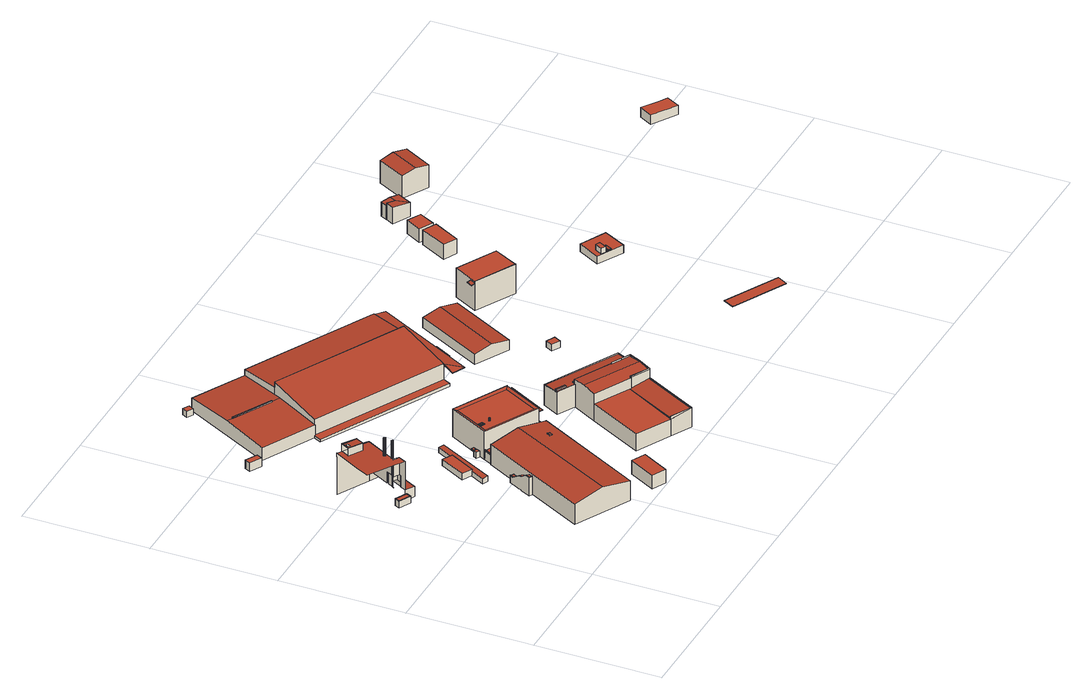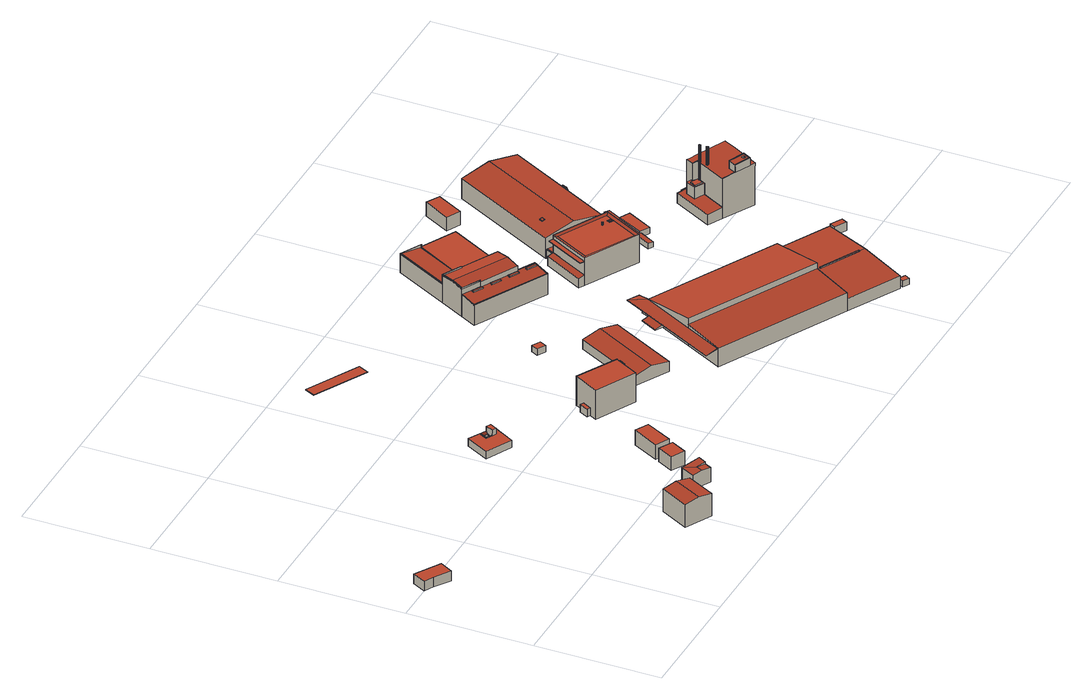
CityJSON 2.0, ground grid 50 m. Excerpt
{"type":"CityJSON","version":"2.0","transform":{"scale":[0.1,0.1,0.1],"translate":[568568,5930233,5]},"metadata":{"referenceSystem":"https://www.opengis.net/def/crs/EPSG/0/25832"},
"CityObjects":{
"building1":{"type":"Building","attributes":{"Grundfläche 2D":"11.738360","Grundhöhe NN":"5.433"},"children":["building1-1","building1-2"],"geometry":[{"type":"Solid","lod":"3","boundaries":[[[[0,1,2,3]],[[1,0,4,5]],[[2,1,5,6]],[[3,2,6,7]],[[0,3,7,4]],[[5,4,7,6]]]],"semantics":{"surfaces":[{"type":"RoofSurface"},{"type":"WallSurface"},{"type":"GroundSurface"}],"values":[[0,1,1,1,1,2]]}}]},
"building1-1":{"type":"BuildingInstallation","parents":["building1"],"geometry":[{"type":"MultiSurface","lod":"3","boundaries":[[[8,9,10,11]],[[11,10,12,13]],[[0,1,9,8]]],"semantics":{"surfaces":[{"type":"RoofSurface"},{"type":"WallSurface"}],"values":[0,1,1]}}]},
"building1-2":{"type":"BuildingInstallation","parents":["building1"],"geometry":[{"type":"MultiSurface","lod":"3","boundaries":[[[14,8,11,15,16,10,9,17]],[[13,18,15,11]],[[18,19,16,15]],[[10,16,19,12]],[[1,2,17,9]],[[2,3,14,17]],[[3,0,8,14]]],"semantics":{"surfaces":[{"type":"RoofSurface"},{"type":"WallSurface"}],"values":[0,1,1,1,1,1,1]}}]},
"building2":{"type":"Building","attributes":{"Grundfläche 2D":"4427.470092","Grundhöhe NN":"5.433"},"children":["building2-1","building2-2","building2-3","building2-4","building2-5","building2-6"],"geometry":[{"type":"MultiSurface","lod":"3","boundaries":[[[20,21,22,23,24,25,26,27,28,29,30,31,32,33,34,35,36,37,36,35,38,39,40,41,42,43,44,45,46,47,48,49,50,51,52,53,54]],[[36,37,36,35]],[[55,56,57,58,59,58,57]],[[60,57,58]],[[58,57,60,61]],[[62,63,31,30,29,64,65]],[[66,67,68,35,34,33,32,31,63,69]],[[70,61,60,68,67,66,69,63,62,71,72,73,74,75,76,77,78,79,80,81,82,83,84,85,86,87,88,89],[90,91,92,93,94,95,96,97,98,99,100]],[[101,64,102,103]],[[104,50,49,105]],[[106,107,108,109,110,111,112,113,114,115,116,117,111]],[[118,59,77,76]],[[119,118,59,118]],[[71,62,65,120]],[[121,41,40,39,38,35,68,60,58,59,118,76,75,119]],[[122,119,75,74]],[[123,124,125,44,52,126]],[[105,49,48,107]],[[48,47,127,107]],[[120,128,72,71]],[[127,129,107]],[[128,130,122,74,73,72]],[[121,119,122]],[[131,108,107]],[[132,133,134,135,54,53,52,44,43,42,41,121,136]],[[129,131,107]],[[46,137,129,127,47]],[[122,130,128,120,65,64,101,138,121]],[[131,139,125,124]],[[137,139,131,129]],[[138,101,103,140]],[[121,138,140,136]]],"semantics":{"surfaces":[{"type":"RoofSurface"},{"type":"WallSurface"}],"values":[0,0,0,1,1,1,1,0,1,1,0,1,0,1,1,1,1,1,1,1,0,1,0,0,1,0,1,0,1,1,1,1]}}]},
"building2-1":{"type":"BuildingInstallation","parents":["building2"],"geometry":[{"type":"MultiSurface","lod":"3","boundaries":[[[141,142,143,144,145,146,147,148,149,150]],[[151,147,146]],[[146,152,153,154,155,151]],[[156,32,142,141]],[[143,142,32,33,34,35,146,145,144]],[[35,157,152,146]],[[157,158,153,152]],[[158,159,154,153]],[[151,155,154,159,160,36]],[[36,161,147,151]],[[161,162,163,156,141,150,149,148,147]]],"semantics":{"surfaces":[{"type":"RoofSurface"},{"type":"WallSurface"}],"values":[0,0,0,1,1,1,1,1,1,1,1]}}]},
"building2-2":{"type":"BuildingInstallation","parents":["building2"],"geometry":[{"type":"MultiSurface","lod":"3","boundaries":[[[164,165,166,167,168,169,170,171,172,173,174,175,176,177,178,179,180,181,182,183,184,185,186]],[[38,58,61,171]],[[172,171,61,70]],[[171,170,187,38]],[[173,172,70,89]],[[174,173,89,88]],[[175,174,88,87]],[[176,175,87,86]],[[176,86,85,177]],[[178,177,85,84]],[[179,178,84,83]],[[180,179,83,82]],[[181,180,82,81]],[[182,181,81,80]],[[183,182,80,79]],[[184,183,79,78]],[[185,184,78,77]],[[185,77,59]],[[59,39,185]],[[186,185,39,188]],[[164,186,188,189]],[[165,164,189,190]],[[166,165,190,191]],[[167,166,191,192]],[[168,167,192,193]],[[169,168,193,194]],[[170,169,194,187]]],"semantics":{"surfaces":[{"type":"RoofSurface"},{"type":"WallSurface"}],"values":[0,1,1,1,1,1,1,1,1,1,1,1,1,1,1,1,1,1,1,1,1,1,1,1,1,1,1]}}]},
"building2-3":{"type":"BuildingInstallation","parents":["building2"],"geometry":[{"type":"MultiSurface","lod":"3","boundaries":[[[195,196,197,198,199,200,201,202,203,204,205,206,207,208,209,210,211,212,213,214,215,216,217,218,219,220,221]],[[222,223,197,196]],[[223,224,198,197]],[[224,225,199,198]],[[226,227,195,221]],[[227,222,196,195]],[[225,228,200,199]],[[228,229,201,200]],[[229,230,202,201]],[[230,231,203,202]],[[231,232,204,203]],[[232,233,205,204]],[[233,234,206,205]],[[234,235,207,206]],[[235,236,208,207]],[[236,237,209,208]],[[237,238,210,209]],[[238,239,211,210]],[[239,240,212,211]],[[240,241,213,212]],[[214,213,241,242]],[[242,243,215,214]],[[243,244,216,215]],[[244,245,217,216]],[[245,246,218,217]],[[246,247,219,218]],[[247,248,220,219]],[[248,226,221,220]]],"semantics":{"surfaces":[{"type":"RoofSurface"},{"type":"WallSurface"}],"values":[0,1,1,1,1,1,1,1,1,1,1,1,1,1,1,1,1,1,1,1,1,1,1,1,1,1,1,1]}}]},
"building2-4":{"type":"BuildingInstallation","parents":["building2"],"geometry":[{"type":"MultiSurface","lod":"3","boundaries":[[[249,250,251,252]],[[250,253,254,255,251]],[[256,255,254]],[[257,255,256]],[[124,123,250,249]],[[123,258,104,254,253,250]],[[104,105,256,254]],[[105,107,257,256]],[[255,257,107,106]],[[251,255,106,111]],[[111,110,251]],[[108,252,251,110,109]],[[108,131,124,249,252]]],"semantics":{"surfaces":[{"type":"RoofSurface"},{"type":"WallSurface"}],"values":[0,0,0,0,1,1,1,1,1,1,1,1,1]}}]},
"building2-5":{"type":"BuildingInstallation","parents":["building2"],"geometry":[{"type":"MultiSurface","lod":"3","boundaries":[[[259,260,261,262,263,264,265,266,267,268,269]],[[261,260,96,95]],[[262,261,95,94]],[[92,91,90,266,265,264,263,262,94,93]],[[267,266,90,100]],[[98,97,96,260,259,269,268,267,100,99]]],"semantics":{"surfaces":[{"type":"RoofSurface"},{"type":"WallSurface"}],"values":[0,1,1,1,1,1]}}]},
"building2-6":{"type":"BuildingInstallation","parents":["building2"],"geometry":[{"type":"MultiSurface","lod":"3","boundaries":[[[137,270,271,272,273,274,125,139]],[[270,137,46,275,271]],[[275,42,272,271]],[[272,42,43,44,125,274,273]]],"semantics":{"surfaces":[{"type":"RoofSurface"},{"type":"WallSurface"}],"values":[0,1,1,1]}}]},
"building3":{"type":"Building","attributes":{"Grundfläche 2D":"13.559897","Grundhöhe NN":"5.469"},"geometry":[{"type":"Solid","lod":"3","boundaries":[[[[276,277,278,279]],[[280,281,279,278]],[[281,282,276,279]],[[282,283,277,276]],[[283,280,278,277]],[[283,282,281,280]]]],"semantics":{"surfaces":[{"type":"RoofSurface"},{"type":"WallSurface"},{"type":"GroundSurface"}],"values":[[0,1,1,1,1,2]]}}]},
"building4":{"type":"Building","attributes":{"Grundfläche 2D":"1332.666113","Grundhöhe NN":"5.482"},"children":["building4-1","building4-2","building4-3","building4-4","building4-5"],"geometry":[{"type":"Solid","lod":"3","boundaries":[[[[284,285,286,287,288,289,290,291]],[[292,293,294,295,296,297,298]],[[294,299,300,301,302,295]],[[303,304,305,306,307,308]],[[309,310,311,312,313,314,315]],[[316,307,306,305,313,312,311]],[[309,315,314,317,318,319]],[[318,317,320,321,322,323,319]],[[289,288,324,325]],[[284,291,290,289,325,326]],[[285,284,326,327]],[[320,317,314,313,305,304,303,328,329,293,292,298,330,331]],[[299,294,293,329,332]],[[300,299,332,333]],[[288,287,286,285,327,330,298,297,296,295,302,301,300,333,324]],[[334,322,321,320,331,335]],[[336,337,338,339,340,341,308,307,316,311,310,309,319,323,322,334,342]],[[303,308,341,328]],[[324,333,332,329,328,341,340,339,338,337,336,342,334,335,331,330,327,326,325]]]],"semantics":{"surfaces":[{"type":"RoofSurface"},{"type":"WallSurface"},{"type":"GroundSurface"}],"values":[[0,0,0,0,0,0,0,0,1,1,1,1,1,1,1,1,1,1,2]]}}]},
"building4-1":{"type":"BuildingInstallation","parents":["building4"],"geometry":[{"type":"MultiSurface","lod":"3","boundaries":[[[343,344,345,346]],[[346,345,347,348]],[[343,346,348,349]],[[344,343,349,350]],[[345,344,350,347]]],"semantics":{"surfaces":[{"type":"RoofSurface"},{"type":"WallSurface"}],"values":[0,1,1,1,1]}}]},
"building4-2":{"type":"BuildingInstallation","parents":["building4"],"geometry":[{"type":"MultiSurface","lod":"3","boundaries":[[[351,352,353,354]],[[288,289,354,353]],[[289,290,351,354]],[[290,287,352,351]],[[287,288,353,352]]],"semantics":{"surfaces":[{"type":"RoofSurface"},{"type":"WallSurface"}],"values":[0,1,1,1,1]}}]},
"building4-3":{"type":"BuildingInstallation","parents":["building4"],"geometry":[{"type":"MultiSurface","lod":"3","boundaries":[[[355,356,357,358]],[[285,286,358,357]],[[286,291,355,358]],[[291,284,356,355]],[[284,285,357,356]]],"semantics":{"surfaces":[{"type":"RoofSurface"},{"type":"WallSurface"}],"values":[0,1,1,1,1]}}]},
"building4-4":{"type":"BuildingInstallation","parents":["building4"],"geometry":[{"type":"MultiSurface","lod":"3","boundaries":[[[359,360,361,362]],[[362,361,363,364]],[[359,362,364,365]],[[360,359,365,366]],[[361,360,366,363]]],"semantics":{"surfaces":[{"type":"RoofSurface"},{"type":"WallSurface"}],"values":[0,1,1,1,1]}}]},
"building4-5":{"type":"BuildingInstallation","parents":["building4"],"geometry":[{"type":"MultiSurface","lod":"3","boundaries":[[[367,368,369,370,371,372]],[[372,373,374,367]],[[374,373,375,376,377,378]],[[376,379,380,381,382,383,377]],[[384,381,380]],[[384,385,386,381]],[[304,370,369,303]],[[304,387,371,370]],[[372,371,387,306,388,373]],[[388,389,373]],[[390,315,318,380,379,376,375,373,389,312]],[[318,391,384,380]],[[391,321,385,384]],[[386,385,321,322]],[[378,377,383,382,381,386,322,323,319,309,310,311,316,307,308,368,367,374]],[[308,303,369,368]]],"semantics":{"surfaces":[{"type":"RoofSurface"},{"type":"WallSurface"}],"values":[0,0,0,0,0,0,1,1,1,1,1,1,1,1,1,1]}}]},
"building5":{"type":"Building","attributes":{"Grundfläche 2D":"52.044990","Grundhöhe NN":"5.482"},"geometry":[{"type":"Solid","lod":"3","boundaries":[[[[392,393,394,395]],[[393,392,396,397]],[[394,393,397,398]],[[395,394,398,399]],[[392,395,399,396]],[[397,396,399,398]]]],"semantics":{"surfaces":[{"type":"RoofSurface"},{"type":"WallSurface"},{"type":"GroundSurface"}],"values":[[0,1,1,1,1,2]]}}]},
"building6":{"type":"Building","attributes":{"Grundfläche 2D":"55.672618","Grundhöhe NN":"5.438"},"geometry":[{"type":"Solid","lod":"3","boundaries":[[[[400,401,402,403,404,405,406,407]],[[408,409,405,404]],[[409,410,406,405]],[[410,411,407,406]],[[411,412,400,407]],[[412,413,401,400]],[[413,414,402,401]],[[414,415,403,402]],[[415,408,404,403]],[[409,408,415,414,413,412,411,410]]]],"semantics":{"surfaces":[{"type":"RoofSurface"},{"type":"WallSurface"},{"type":"GroundSurface"}],"values":[[0,1,1,1,1,1,1,1,1,2]]}}]},
"building7":{"type":"Building","attributes":{"Grundfläche 2D":"73.624685","Grundhöhe NN":"5.456"},"geometry":[{"type":"Solid","lod":"3","boundaries":[[[[416,417,418,419]],[[420,421,419,418]],[[421,422,416,419]],[[422,423,417,416]],[[423,420,418,417]],[[423,422,421,420]]]],"semantics":{"surfaces":[{"type":"RoofSurface"},{"type":"WallSurface"},{"type":"GroundSurface"}],"values":[[0,1,1,1,1,2]]}}]},
"building8":{"type":"Building","attributes":{"Grundfläche 2D":"2.263995","Grundhöhe NN":"5.459"},"geometry":[{"type":"Solid","lod":"3","boundaries":[[[[424,425,426,427]],[[428,429,427,426]],[[429,430,424,427]],[[430,431,425,424]],[[431,428,426,425]],[[431,430,429,428]]]],"semantics":{"surfaces":[{"type":"RoofSurface"},{"type":"WallSurface"},{"type":"GroundSurface"}],"values":[[0,1,1,1,1,2]]}}]},
"building9":{"type":"Building","attributes":{"Grundfläche 2D":"6.898658","Grundhöhe NN":"5.513"},"geometry":[{"type":"Solid","lod":"3","boundaries":[[[[432,433,434,435]],[[436,437,435,434]],[[437,438,432,435]],[[438,439,433,432]],[[439,436,434,433]],[[439,438,437,436]]]],"semantics":{"surfaces":[{"type":"RoofSurface"},{"type":"WallSurface"},{"type":"GroundSurface"}],"values":[[0,1,1,1,1,2]]}}]},
"building10":{"type":"Building","attributes":{"Grundfläche 2D":"453.205370","Grundhöhe NN":"5.459"},"children":["building10-1","building10-2","building10-3","building10-4"],"geometry":[{"type":"Solid","lod":"3","boundaries":[[[[440,441,442,443,444,445]],[[443,446,447,448,444]],[[447,449,450,448]],[[449,440,445,450]],[[448,450,445,444]],[[325,451,443,442,441,440,326,452]],[[453,447,446,443,451,454]],[[449,447,453,455]],[[440,449,455,326]],[[326,455,453,454,451,325,452]]]],"semantics":{"surfaces":[{"type":"RoofSurface"},{"type":"WallSurface"},{"type":"GroundSurface"}],"values":[[0,0,0,0,0,1,1,1,1,2]]}}]},
"building10-1":{"type":"BuildingInstallation","parents":["building10"],"geometry":[{"type":"MultiSurface","lod":"3","boundaries":[[[456,457,458,459,460,461,462,463,464,465,466,467,468,469,470,471,472,473,474,475]],[[476,477,457,456]],[[477,478,458,457]],[[478,479,459,458]],[[479,480,460,459]],[[480,481,461,460]],[[481,482,462,461]],[[482,483,463,462]],[[483,484,464,463]],[[484,485,465,464]],[[485,486,466,465]],[[486,487,467,466]],[[487,488,468,467]],[[488,489,469,468]],[[489,490,470,469]],[[490,491,471,470]],[[491,492,472,471]],[[492,493,473,472]],[[493,494,474,473]],[[494,495,475,474]],[[495,476,456,475]]],"semantics":{"surfaces":[{"type":"RoofSurface"},{"type":"WallSurface"}],"values":[0,1,1,1,1,1,1,1,1,1,1,1,1,1,1,1,1,1,1,1,1]}}]},
"building10-2":{"type":"BuildingInstallation","parents":["building10"],"geometry":[{"type":"MultiSurface","lod":"3","boundaries":[[[496,497,498,499]],[[499,498,500,501]],[[496,499,501,502]],[[497,496,502,503]],[[498,497,503,500]]],"semantics":{"surfaces":[{"type":"RoofSurface"},{"type":"WallSurface"}],"values":[0,1,1,1,1]}}]},
"building10-3":{"type":"BuildingInstallation","parents":["building10"],"geometry":[{"type":"MultiSurface","lod":"3","boundaries":[[[504,505,506,507,508,509],[502,501,500,503]],[[510,511,504,509]],[[511,512,513,506,505,504]],[[513,514,507,506]],[[514,515,510,509,508,507]]],"semantics":{"surfaces":[{"type":"RoofSurface"},{"type":"WallSurface"}],"values":[0,1,1,1,1]}}]},
"building10-4":{"type":"BuildingInstallation","parents":["building10"],"geometry":[{"type":"MultiSurface","lod":"3","boundaries":[[[516,517,518,519]],[[520,521,519,518]],[[521,522,516,519]],[[522,523,517,516]],[[523,520,518,517]],[[523,522,521,520]]],"semantics":{"surfaces":[{"type":"RoofSurface"},{"type":"WallSurface"},{"type":"OuterCeilingSurface"}],"values":[0,1,1,1,1,2]}}]},
"building11":{"type":"Building","attributes":{"Grundfläche 2D":"46.545331","Grundhöhe NN":"5.453"},"children":["building11-1"],"geometry":[{"type":"Solid","lod":"3","boundaries":[[[[524,525,526,527]],[[528,529,527,526]],[[529,530,524,527]],[[530,454,525,524]],[[454,528,526,525]],[[454,530,529,528]]]],"semantics":{"surfaces":[{"type":"RoofSurface"},{"type":"WallSurface"},{"type":"GroundSurface"}],"values":[[0,1,1,1,1,2]]}}]},
"building11-1":{"type":"BuildingInstallation","parents":["building11"],"geometry":[{"type":"MultiSurface","lod":"3","boundaries":[[[531,532,533,534]],[[535,536,534,533]],[[536,537,531,534]],[[537,538,532,531]],[[538,535,533,532]],[[538,537,536,535]]],"semantics":{"surfaces":[{"type":"RoofSurface"},{"type":"WallSurface"},{"type":"OuterCeilingSurface"}],"values":[0,1,1,1,1,2]}}]},
"building12":{"type":"Building","attributes":{"Grundfläche 2D":"3328.518098","Grundhöhe NN":"5.450"},"geometry":[{"type":"Solid","lod":"3","boundaries":[[[[539,540,541,542,543,544]],[[545,546,547,548,549,550,551,552,553]],[[549,548,554,555,545,553,556,557,558]],[[559,560,561,562,563]],[[564,565,566,567,568]],[[546,545,555,542,541,540]],[[543,542,555,554]],[[554,548,547,539,544,543]],[[540,539,547,546]],[[561,560,567,550,549,558]],[[563,562,561,558,569,570,571]],[[563,571,572,568,559]],[[559,568,567,560]],[[573,565,564,568,572,574]],[[565,573,575,551,566]],[[566,551,550,567]],[[557,576,569,558]],[[552,551,575,577]],[[556,553,552,577,578]],[[557,556,578,576]],[[570,569,576,578,577,575,573,574,572,571]]]],"semantics":{"surfaces":[{"type":"RoofSurface"},{"type":"WallSurface"},{"type":"GroundSurface"}],"values":[[0,0,0,0,0,1,1,1,1,1,1,1,1,1,1,1,1,1,1,1,2]]}}]},
"building13":{"type":"Building","attributes":{"Grundfläche 2D":"510.153339","Grundhöhe NN":"5.461"},"geometry":[{"type":"Solid","lod":"3","boundaries":[[[[579,580,581,582]],[[562,583,563]],[[583,584,585,563]],[[563,585,586,587]],[[588,589,590,591,592,593]],[[594,595,582,581]],[[595,596,579,582]],[[596,597,580,579]],[[597,594,581,580]],[[563,587,598,599]],[[562,563,599,600]],[[601,584,583,562,600,602]],[[585,584,601,603]],[[586,585,603,604]],[[587,586,604,598]],[[605,570,593,592]],[[570,569,588,593]],[[569,576,589,588]],[[576,606,590,589]],[[606,607,591,590]],[[607,605,592,591]],[[597,596,595,594]],[[599,602,600]],[[602,599,603,601]],[[603,599,598,604]],[[607,606,576,569,570,605]]]],"semantics":{"surfaces":[{"type":"RoofSurface"},{"type":"WallSurface"},{"type":"GroundSurface"}],"values":[[0,0,0,0,0,1,1,1,1,1,1,1,1,1,1,1,1,1,1,1,1,2,2,2,2,2]]}}]},
"building14":{"type":"Building","attributes":{"Grundfläche 2D":"1140.140414","Grundhöhe NN":"5.428"},"children":["building14-1","building14-2","building14-3","building14-4","building14-5","building14-6","building14-7"],"geometry":[{"type":"Solid","lod":"3","boundaries":[[[[608,609,610,611,612,613,614,615,616,617,618,619,620,621]],[[622,623,624,625,626,627]],[[625,624,623,628,629]],[[629,628,629,625]],[[629,628,630,631,632,633,634,625]],[[635,636,637,638,639,640,641,642,643,644,645]],[[646,645,644,643,647,648,649,650]],[[608,621,651,652]],[[609,608,652,653]],[[612,611,610,609,653,654]],[[614,613,612,654,655]],[[621,620,656,651]],[[627,626,657,658]],[[622,627,658,659]],[[623,622,659,660]],[[630,628,623,660,661]],[[631,630,661,662]],[[636,635,645,646,663,631,662,656,620]],[[638,637,636,620,619,618]],[[638,618,617,639]],[[639,617,616,640]],[[655,657,626,647,643,642,641,640,616,615,614]],[[648,647,626,625,634]],[[648,634,633,649]],[[633,632,631,663,646,650,649]],[[658,657,655,654,653,652,651,656,662,661,660,659]]]],"semantics":{"surfaces":[{"type":"RoofSurface"},{"type":"WallSurface"},{"type":"GroundSurface"}],"values":[[0,0,0,0,0,0,0,1,1,1,1,1,1,1,1,1,1,1,1,1,1,1,1,1,1,2]]}}]},
"building14-1":{"type":"BuildingInstallation","parents":["building14"],"geometry":[{"type":"MultiSurface","lod":"3","boundaries":[[[664,665,666,667]],[[667,666,668,669]],[[664,667,669,670]],[[665,664,670,671]],[[666,665,671,668]]],"semantics":{"surfaces":[{"type":"RoofSurface"},{"type":"WallSurface"}],"values":[0,1,1,1,1]}}]},
"building14-2":{"type":"BuildingInstallation","parents":["building14"],"geometry":[{"type":"MultiSurface","lod":"3","boundaries":[[[672,673,674,675]],[[676,677,675,674]],[[672,675,677,678]],[[678,679,673,672]],[[674,673,679,676]]],"semantics":{"surfaces":[{"type":"RoofSurface"},{"type":"WallSurface"}],"values":[0,1,1,1,1]}}]},
"building14-3":{"type":"BuildingInstallation","parents":["building14"],"geometry":[{"type":"MultiSurface","lod":"3","boundaries":[[[680,681,682]],[[683,681,680]],[[683,684,685,681]],[[686,685,684]],[[687,688,686]],[[688,689,686]],[[689,685,686]],[[690,691,687]],[[688,687,691,692,693]],[[690,694,695,691]],[[620,621,680,682]],[[621,608,683,680]],[[608,609,684,683]],[[686,684,609,610,611,612,690,687]],[[613,614,694,690,612]],[[694,614,615,695]],[[691,695,615,696]],[[696,697,698,699,700,701,685,689,688,693,692,691]],[[681,685,701,702]],[[682,681,702,620]]],"semantics":{"surfaces":[{"type":"RoofSurface"},{"type":"WallSurface"}],"values":[0,0,0,0,0,0,0,0,0,0,1,1,1,1,1,1,1,1,1,1]}}]},
"building14-4":{"type":"BuildingInstallation","parents":["building14"],"geometry":[{"type":"MultiSurface","lod":"3","boundaries":[[[703,704,705,706,707]],[[708,704,703,709]],[[705,704,708,710]],[[711,707,706,705,710,712]],[[703,707,711,709]]],"semantics":{"surfaces":[{"type":"RoofSurface"},{"type":"WallSurface"}],"values":[0,1,1,1,1]}}]},
"building14-5":{"type":"BuildingInstallation","parents":["building14"],"geometry":[{"type":"MultiSurface","lod":"3","boundaries":[[[713,714,715,716,717]],[[715,714,718,719]],[[716,715,719,720]],[[717,716,720,721]],[[718,714,713,717,721,722]]],"semantics":{"surfaces":[{"type":"RoofSurface"},{"type":"WallSurface"}],"values":[0,1,1,1,1]}}]},
"building14-6":{"type":"BuildingInstallation","parents":["building14"],"geometry":[{"type":"MultiSurface","lod":"3","boundaries":[[[663,723,724,725,726,727,728]],[[663,631,632,723]],[[724,723,632,729]],[[724,729,629,725]],[[725,629,624,726]],[[624,623,727,726]],[[628,630,728,727,623]],[[630,631,663,728]]],"semantics":{"surfaces":[{"type":"RoofSurface"},{"type":"WallSurface"}],"values":[0,1,1,1,1,1,1,1]}}]},
"building14-7":{"type":"BuildingInstallation","parents":["building14"],"geometry":[{"type":"MultiSurface","lod":"3","boundaries":[[[730,731,732,733,734]],[[735,733,732]],[[733,735,736,737,738]],[[736,739,740,737]],[[741,740,739]],[[741,739,742,743,744]],[[649,650,646,732,731,730]],[[735,732,646,645,635,636,739,736]],[[637,638,742,739,636]],[[638,745,743,742]],[[743,745,746,744]],[[746,747,741,744]],[[737,740,741,747,748,749,644,750,733,738]],[[734,733,750,751]],[[751,649,730,734]]],"semantics":{"surfaces":[{"type":"RoofSurface"},{"type":"WallSurface"}],"values":[0,0,0,0,0,0,1,1,1,1,1,1,1,1,1]}}]},
"building15":{"type":"Building","attributes":{"Grundfläche 2D":"11.417752","Grundhöhe NN":"5.494"},"geometry":[{"type":"Solid","lod":"3","boundaries":[[[[752,753,754,755]],[[756,757,755,754]],[[757,758,752,755]],[[758,759,753,752]],[[759,756,754,753]],[[759,758,757,756]]]],"semantics":{"surfaces":[{"type":"RoofSurface"},{"type":"WallSurface"},{"type":"GroundSurface"}],"values":[[0,1,1,1,1,2]]}}]},
"building16":{"type":"Building","attributes":{"Grundfläche 2D":"467.713660","Grundhöhe NN":"5.481"},"geometry":[{"type":"Solid","lod":"3","boundaries":[[[[760,761,762,763]],[[764,760,763,765]],[[765,763,762,766,767]],[[764,765,767,768]],[[761,760,764,768,769]],[[762,761,769,766]],[[767,766,769,768]]]],"semantics":{"surfaces":[{"type":"RoofSurface"},{"type":"WallSurface"},{"type":"GroundSurface"}],"values":[[0,0,1,1,1,1,2]]}}]},
"building17":{"type":"Building","attributes":{"Grundfläche 2D":"212.397092","Grundhöhe NN":"5.479"},"children":["building17-1"],"geometry":[{"type":"Solid","lod":"3","boundaries":[[[[770,771,772,773,774,775]],[[776,777,778,779]],[[780,781,782,783]],[[779,778,784,785]],[[776,779,785,786]],[[777,776,786,787]],[[783,782,788,789]],[[780,783,789,790]],[[781,780,790,791]],[[771,770,792,793]],[[788,782,781,791,794,773,772,771,793,795]],[[774,773,794,796]],[[770,775,774,796,797,792],[777,787,784,778]],[[787,786,785,784]],[[795,793,792,797,796,794,791,790,789,788]]]],"semantics":{"surfaces":[{"type":"RoofSurface"},{"type":"WallSurface"},{"type":"GroundSurface"}],"values":[[0,0,0,1,1,1,1,1,1,1,1,1,1,2,2]]}}]},
"building17-1":{"type":"BuildingInstallation","parents":["building17"],"geometry":[{"type":"MultiSurface","lod":"3","boundaries":[[[798,799,800,801]],[[801,800,771,772]],[[798,801,772,775]],[[799,798,775,770]],[[800,799,770,771]]],"semantics":{"surfaces":[{"type":"RoofSurface"},{"type":"WallSurface"}],"values":[0,1,1,1,1]}}]},
"building18":{"type":"Building","attributes":{"Grundfläche 2D":"110.885525","Grundhöhe NN":"10.864"},"geometry":[{"type":"Solid","lod":"3","boundaries":[[[[802,803,804,805]],[[806,807,805,804]],[[807,808,802,805]],[[808,809,803,802]],[[809,806,804,803]],[[809,808,807,806]]]],"semantics":{"surfaces":[{"type":"RoofSurface"},{"type":"WallSurface"},{"type":"GroundSurface"}],"values":[[0,1,1,1,1,2]]}}]},
"building19":{"type":"Building","attributes":{"Grundfläche 2D":"72.948287","Grundhöhe NN":"5.597"},"geometry":[{"type":"Solid","lod":"3","boundaries":[[[[810,811,812,813]],[[814,815,813,812]],[[815,816,810,813]],[[816,817,811,810]],[[817,814,812,811]],[[817,816,815,814]]]],"semantics":{"surfaces":[{"type":"RoofSurface"},{"type":"WallSurface"},{"type":"GroundSurface"}],"values":[[0,1,1,1,1,2]]}}]},
"building20":{"type":"Building","attributes":{"Grundfläche 2D":"115.981636","Grundhöhe NN":"5.475"},"children":["building20-1","building20-2"],"geometry":[{"type":"Solid","lod":"3","boundaries":[[[[818,819,820,821],[822,823,824,825,826]],[[827,826,825,828]],[[827,829,823]],[[827,823,822,826]],[[824,830,828]],[[824,828,825]],[[829,830,824,823]],[[818,821,831,832]],[[819,818,832,833]],[[820,819,833,834]],[[821,820,834,831]],[[835,836,827,828]],[[837,835,828,830]],[[838,837,830,829]],[[836,838,829,827]],[[833,832,831,834],[835,837,838,836]]]],"semantics":{"surfaces":[{"type":"RoofSurface"},{"type":"WallSurface"},{"type":"GroundSurface"}],"values":[[0,0,0,0,0,0,0,1,1,1,1,1,1,1,1,2]]}}]},
"building20-1":{"type":"BuildingInstallation","parents":["building20"],"geometry":[{"type":"MultiSurface","lod":"3","boundaries":[[[839,840,841,842]],[[822,843,841,840,844]],[[845,846,842,841,843,847,829,830]],[[848,839,842,846,849]],[[840,839,848,844]]],"semantics":{"surfaces":[{"type":"RoofSurface"},{"type":"WallSurface"}],"values":[0,1,1,1,1]}}]},
"building20-2":{"type":"BuildingInstallation","parents":["building20"],"geometry":[{"type":"MultiSurface","lod":"3","boundaries":[[[847,843,850,827,829]],[[850,851,828,827]],[[846,845,830,828,851]],[[822,826,850,843]],[[826,825,851,850]],[[825,849,846,851]]],"semantics":{"surfaces":[{"type":"RoofSurface"},{"type":"WallSurface"}],"values":[0,0,0,1,1,1]}}]},
"building21":{"type":"Building","attributes":{"Grundfläche 2D":"43.881684","Grundhöhe NN":"5.635"},"geometry":[{"type":"Solid","lod":"3","boundaries":[[[[852,853,854,855]],[[856,857,855,854]],[[857,858,852,855]],[[858,859,853,852]],[[859,856,854,853]],[[859,858,857,856]]]],"semantics":{"surfaces":[{"type":"RoofSurface"},{"type":"WallSurface"},{"type":"GroundSurface"}],"values":[[0,1,1,1,1,2]]}}]},
"building22":{"type":"Building","attributes":{"Grundfläche 2D":"50.150027","Grundhöhe NN":"5.659"},"geometry":[{"type":"Solid","lod":"3","boundaries":[[[[860,861,862,863]],[[864,860,863,865]],[[864,865,866]],[[860,867,868,861]],[[864,867,860]],[[865,863,862,869,870]],[[866,865,870,871]],[[864,866,871,872]],[[867,864,872,873,868]],[[861,868,873,874]],[[862,861,874,869]],[[872,871,870,869,874,873]]]],"semantics":{"surfaces":[{"type":"RoofSurface"},{"type":"WallSurface"},{"type":"GroundSurface"}],"values":[[0,0,0,0,1,1,1,1,1,1,1,2]]}}]},
"building23":{"type":"Building","attributes":{"Grundfläche 2D":"154.666369","Grundhöhe NN":"5.461"},"geometry":[{"type":"Solid","lod":"3","boundaries":[[[[875,876,877,878]],[[879,876,875,880]],[[878,877,881,882]],[[880,875,878,882,883]],[[879,880,883,884]],[[881,877,876,879,884]],[[882,881,884,883]]]],"semantics":{"surfaces":[{"type":"RoofSurface"},{"type":"WallSurface"},{"type":"GroundSurface"}],"values":[[0,0,1,1,1,1,2]]}}]},
"building24":{"type":"Building","attributes":{"Grundfläche 2D":"69.033216","Grundhöhe NN":"5.701"},"geometry":[{"type":"Solid","lod":"3","boundaries":[[[[885,886,887,888,889]],[[890,891,889,888]],[[891,892,885,889]],[[892,893,886,885]],[[893,894,887,886]],[[894,890,888,887]],[[894,893,892,891,890]]]],"semantics":{"surfaces":[{"type":"RoofSurface"},{"type":"WallSurface"},{"type":"GroundSurface"}],"values":[[0,1,1,1,1,1,2]]}}]}
},
"vertices":[
[107,803,31],[154,779,31],[164,799,31],[117,823,31],[107,803,4],[154,779,4],[164,799,4],[117,823,4],
[107,803,33],[154,779,33],[154,781,33],[109,805,33],[154,781,31],[109,805,31],
[117,823,33],[117,821,33],[162,798,33],[164,799,33],[117,821,31],[162,798,31],
[35,935,182],[10,888,182],[7,883,182],[9,883,181],[10,882,181],[11,882,181],[118,825,174],[144,811,172],[157,804,171],[158,803,171],[170,825,171],[174,833,171],[172,834,171],[164,838,171],[161,840,172],[153,844,172],[152,843,172],[144,812,172],[156,850,172],[159,856,172],[170,878,172],[220,972,172],[219,972,172],[217,973,172],[170,998,176],[169,998,176],[171,997,176],[155,966,176],[154,967,176],[153,965,176],[95,996,180],[112,1028,180],[112,1029,180],[92,1040,181],[91,1040,182],[153,844,51],[154,847,51],[155,849,51],[156,850,51],[159,856,51],[155,849,98],[156,850,98],[170,825,98],[174,833,98],[158,803,49],[170,825,49],[164,838,98],[161,840,98],[153,844,98],[172,834,98],[157,849,98],[188,816,98],[210,857,98],[186,870,98],[171,878,98],[170,878,98],[167,871,98],[159,856,98],[160,855,98],[161,855,98],[161,854,98],[162,853,98],[162,852,98],[162,851,98],[161,851,98],[161,850,98],[160,850,98],[160,849,98],[159,849,98],[158,849,98],[161,848,98],[162,850,98],[171,866,98],[171,867,98],[173,871,98],[202,855,98],[189,831,98],[175,838,98],[173,839,98],[172,840,98],[160,846,98],[197,783,46],[158,803,4],[197,783,4],[95,996,211],[153,965,207],[96,997,211],[154,967,207],[169,996,207],[159,1001,208],[112,1026,211],[107,1017,211],[112,1014,211],[123,1009,210],[120,1003,210],[117,997,210],[106,1003,211],[111,1012,211],[167,871,51],[170,878,51],[188,816,48],[220,972,51],[171,878,51],[112,1029,211],[170,998,207],[170,998,178],[112,1029,181],[155,966,207],[210,857,48],[171,997,207],[186,870,50],[169,998,207],[94,1039,4],[94,1039,169],[92,1040,169],[91,1040,169],[220,972,4],[171,997,178],[280,940,46],[169,998,178],[280,940,4],
[172,833,172],[172,834,172],[164,838,173],[161,840,173],[158,841,174],[153,844,174],[153,843,174],[157,840,174],[160,839,173],[165,836,173],[152,843,174],[152,845,175],[150,846,175],[149,845,175],[151,844,175],[172,833,171],[152,845,172],[150,846,172],[149,845,172],[151,844,172],[153,843,172],[157,840,172],[160,839,172],
[157,855,246],[156,855,246],[156,854,246],[155,854,246],[155,853,246],[155,852,246],[155,851,246],[156,850,246],[157,849,246],[158,849,246],[159,849,246],[160,849,246],[160,850,246],[161,850,246],[161,851,246],[162,851,246],[162,852,246],[162,853,246],[161,854,246],[161,855,246],[160,855,246],[159,856,246],[158,856,246],[155,851,172],[158,856,172],[157,855,172],[156,855,172],[156,854,172],[155,854,172],[155,853,172],[155,852,172],
[162,881,248],[163,881,248],[163,882,248],[164,882,248],[164,883,248],[164,884,248],[164,885,248],[164,886,248],[163,887,248],[162,887,248],[162,888,248],[161,888,248],[160,888,248],[159,888,248],[159,887,248],[158,887,248],[157,886,248],[157,885,248],[157,884,248],[157,883,248],[157,882,248],[158,882,248],[158,881,248],[159,881,248],[160,880,248],[161,880,248],[162,880,248],[163,881,173],[163,882,173],[164,882,173],[164,883,173],[162,880,173],[162,881,173],[164,884,173],[164,885,173],[164,886,173],[163,887,173],[162,887,173],[162,888,173],[161,888,173],[160,888,173],[159,888,173],[159,887,173],[158,887,173],[157,886,173],[157,885,173],[157,884,173],[157,883,173],[157,882,173],[158,882,173],[158,881,173],[159,881,173],[160,880,173],[161,880,173],
[170,998,209],[112,1029,213],[112,1026,213],[169,996,209],[112,1028,213],[95,996,213],[96,997,213],[153,965,208],[154,967,208],[112,1028,211],
[175,838,102],[189,831,102],[202,855,102],[173,871,102],[171,867,102],[171,866,102],[162,850,102],[161,848,102],[160,846,102],[172,840,102],[173,839,102],
[217,972,174],[218,972,174],[219,972,174],[217,973,174],[209,978,175],[218,972,172],
[111,1405,41],[99,1382,41],[145,1357,41],[157,1380,41],[145,1357,5],[157,1380,5],[111,1405,5],[99,1382,5],
[516,656,42],[498,621,42],[500,620,42],[712,508,42],[714,507,42],[732,542,42],[730,543,42],[518,654,42],[433,504,90],[268,191,90],[379,132,113],[606,564,113],[500,620,91],[498,621,91],[495,622,90],[489,74,90],[717,506,90],[714,507,91],[712,508,91],[382,407,81],[383,409,81],[391,423,81],[379,430,81],[377,431,81],[368,414,81],[394,464,61],[394,463,61],[390,455,61],[392,454,61],[403,448,61],[408,456,61],[396,463,61],[389,455,62],[425,489,35],[413,495,35],[411,496,35],[433,504,34],[421,510,34],[419,511,34],[411,497,35],[714,507,5],[732,542,5],[516,656,5],[498,621,5],[382,407,5],[268,191,5],[495,622,5],[433,504,5],[489,74,5],[717,506,5],[419,511,5],[421,510,5],[411,496,5],[394,464,5],[394,463,5],[390,455,5],[389,455,5],[368,414,5],[411,497,5],
[603,592,68],[595,596,68],[591,589,68],[600,585,68],[591,589,42],[600,585,42],[603,592,42],[595,596,42],
[730,543,45],[712,508,45],[714,507,45],[732,542,45],
[518,654,46],[516,656,46],[498,621,46],[500,620,46],
[636,455,102],[626,460,104],[619,447,104],[629,442,102],[619,447,101],[629,442,99],[636,455,99],[626,460,101],
[377,431,83],[368,414,83],[382,407,83],[383,409,83],[371,415,83],[379,430,83],[391,454,63],[389,455,63],[392,454,63],[396,462,63],[394,463,63],[390,455,63],[396,463,62],[413,495,37],[411,497,37],[411,496,37],[394,464,62],[413,496,37],[421,510,36],[419,511,36],[371,415,81],[391,454,62],[391,454,61],[396,462,61],[413,496,35],
[364,673,31],[404,653,31],[458,755,31],[418,776,31],[364,673,5],[404,653,5],[458,755,5],[418,776,5],
[490,823,26],[455,757,26],[458,755,26],[404,653,26],[401,654,26],[371,597,26],[392,586,28],[510,812,28],[401,654,4],[371,597,4],[392,586,4],[510,812,4],[490,823,4],[455,757,4],[458,755,4],[404,653,4],
[702,113,63],[648,141,63],[591,34,63],[644,6,63],[591,34,5],[644,6,5],[702,113,5],[648,141,5],
[530,691,30],[517,698,30],[510,685,30],[523,678,30],[510,685,5],[523,678,5],[530,691,5],[517,698,5],
[359,1737,31],[334,1752,31],[322,1731,31],[347,1717,31],[322,1731,5],[347,1717,5],[359,1737,5],[334,1752,5],
[516,656,123],[518,654,123],[732,542,123],[733,542,123],[728,558,119],[532,661,119],[818,704,123],[819,705,123],[802,700,119],[602,819,123],[607,803,119],[733,542,5],[518,654,5],[819,705,5],[818,704,5],[602,819,5],
[595,674,130],[594,674,130],[593,674,130],[592,674,130],[592,673,130],[591,673,130],[591,672,130],[591,671,130],[591,670,130],[592,670,130],[592,669,130],[593,669,130],[594,669,130],[595,669,130],[595,670,130],[596,670,130],[596,671,130],[596,672,130],[596,673,130],[595,673,130],[595,674,119],[594,674,119],[593,674,119],[592,674,119],[592,673,119],[591,673,119],[591,672,119],[591,671,119],[591,670,119],[592,670,119],[592,669,119],[593,669,119],[594,669,119],[595,669,119],[595,670,119],[596,670,119],[596,671,119],[596,672,119],[596,673,119],[595,673,119],
[565,688,123],[557,692,123],[553,686,123],[562,682,123],[553,686,121],[562,682,121],[565,688,121],[557,692,121],
[563,677,121],[565,680,121],[570,689,121],[555,697,121],[553,694,121],[548,685,121],[548,685,119],[563,677,119],[565,680,119],[570,689,119],[555,697,119],[553,694,119],
[535,716,24],[528,703,24],[538,698,24],[544,711,24],[538,698,22],[544,711,22],[535,716,22],[528,703,22],
[841,692,43],[818,704,50],[734,543,50],[756,531,43],[734,543,5],[756,531,5],[841,692,5],
[834,695,108],[818,704,108],[734,543,108],[750,535,108],[734,543,106],[750,535,106],[834,695,106],[818,704,106],
[457,1461,71],[301,1543,71],[299,1541,71],[298,1537,71],[454,1456,71],[456,1459,71],[299,1541,68],[301,1543,68],[457,1461,68],[456,1459,68],[488,1442,68],[502,1469,67],[582,1622,58],[370,1733,58],[276,1553,68],[454,1456,68],[298,1537,68],[182,1372,58],[394,1261,58],[395,1263,59],[1018,1199,121],[502,1469,121],[395,1263,82],[909,995,82],[910,994,82],[1097,1352,84],[1098,1353,83],[582,1622,83],[502,1469,96],[1018,1199,96],[395,1263,5],[909,995,5],[910,994,5],[1018,1199,5],[1098,1353,5],[1097,1352,5],[582,1622,5],[394,1261,5],[370,1733,5],[182,1372,5],
[1041,1082,53],[974,1117,72],[939,1048,72],[1005,1014,53],[893,963,74],[885,948,71],[933,922,73],[1144,1327,73],[1097,1352,82],[395,1263,17],[394,1261,17],[390,1263,17],[375,1234,17],[893,963,17],[909,995,17],[939,1048,51],[1005,1014,51],[1041,1082,51],[974,1117,51],[1097,1352,80],[910,994,80],[909,995,80],[885,948,69],[893,963,73],[933,922,71],[1144,1327,71],[893,963,5],[390,1263,5],[375,1234,5],
[1215,453,90],[923,608,90],[895,556,97],[892,550,97],[887,541,99],[898,535,99],[958,503,99],[958,504,98],[960,508,98],[1107,430,98],[1106,428,98],[1142,409,98],[1180,389,98],[1181,389,98],[928,116,75],[929,117,75],[930,119,75],[1046,329,75],[905,404,75],[791,188,76],[933,115,75],[934,117,75],[1013,73,84],[1127,289,84],[1125,291,84],[1053,328,75],[1052,326,75],[1154,340,126],[1180,389,120],[1142,409,120],[1106,428,120],[1107,430,119],[960,508,119],[958,504,120],[958,503,120],[932,455,126],[1151,339,126],[1153,338,126],[1127,289,120],[905,404,119],[1052,326,119],[1053,328,120],[1125,291,120],[1181,389,4],[1215,453,4],[923,608,4],[887,541,4],[958,503,4],[1180,389,4],[905,404,4],[791,188,4],[928,116,4],[929,117,4],[1013,73,4],[1127,289,4],[1127,289,86],
[970,517,101],[966,510,102],[1004,490,102],[1007,497,101],[1004,490,97],[1007,497,97],[970,517,97],[966,510,97],
[1040,479,101],[1037,473,102],[1074,453,102],[1078,459,101],[1074,453,97],[1078,459,97],[1040,479,97],[1037,473,97],
[1181,389,100],[1214,452,93],[1180,389,100],[1215,453,93],[923,608,93],[923,606,93],[895,556,98],[892,550,99],[896,555,98],[896,556,98],[887,541,100],[888,541,100],[892,548,99],[893,549,99],[958,503,100],[958,504,100],[888,541,98],[892,548,98],[893,549,97],[896,555,97],[896,556,97],[923,606,90],[1214,452,90],
[934,527,102],[937,534,101],[900,554,101],[899,553,101],[896,547,102],[937,534,97],[934,527,97],[900,554,97],[896,547,97],[899,553,97],
[1109,434,102],[1145,415,102],[1149,422,101],[1111,442,101],[1108,435,102],[1145,415,97],[1149,422,97],[1111,442,97],[1108,435,97],[1109,434,97],
[1125,291,86],[1011,76,86],[934,117,86],[930,119,86],[929,117,86],[1013,73,86],[1011,76,84],
[1053,328,125],[1125,291,125],[1127,289,125],[1127,292,125],[1054,331,125],[1153,338,128],[1154,340,128],[1152,341,128],[1151,339,128],[1180,389,125],[1153,343,128],[1177,389,125],[1106,428,125],[1105,427,125],[1143,407,125],[1105,427,120],[1143,407,120],[1177,389,120],[1153,343,126],[1152,341,126],[1127,292,120],[1054,331,120],
[1298,737,32],[1264,755,32],[1250,728,32],[1283,710,32],[1250,728,5],[1283,710,5],[1298,737,5],[1264,755,5],
[1266,1171,62],[1197,1208,47],[1057,941,47],[1125,904,62],[1334,1135,47],[1194,868,47],[1057,941,5],[1194,868,5],[1334,1135,5],[1197,1208,5],
[1373,1082,129],[1533,998,129],[1534,999,129],[1585,1097,128],[1425,1181,128],[1373,1084,129],[1361,1090,118],[1373,1084,121],[1386,1106,121],[1373,1113,118],[1585,1063,38],[1571,1070,38],[1553,1035,38],[1566,1028,38],[1386,1106,119],[1373,1113,116],[1361,1090,116],[1373,1084,119],[1553,1035,5],[1566,1028,5],[1585,1063,5],[1571,1070,5],[1373,1082,5],[1533,998,5],[1585,1097,5],[1534,999,5],[1425,1181,5],[1373,1084,5],
[1373,1084,130],[1373,1082,130],[1533,998,130],[1534,999,130],
[1937,155,61],[1722,268,61],[1701,227,61],[1915,114,61],[1701,227,59],[1915,114,59],[1937,155,59],[1722,268,59],
[1734,1400,69],[1681,1428,69],[1625,1321,69],[1678,1293,69],[1625,1321,6],[1678,1293,6],[1734,1400,6],[1681,1428,6],
[1978,848,37],[1875,902,36],[1827,812,37],[1930,757,38],[1864,797,37],[1859,800,37],[1874,828,37],[1902,813,37],[1887,785,37],[1886,795,31],[1893,809,31],[1868,805,31],[1875,819,31],[1930,757,5],[1978,848,5],[1875,902,5],[1827,812,5],[1893,809,5],[1886,795,5],[1875,819,5],[1868,805,5],
[1862,835,61],[1846,806,61],[1864,797,61],[1879,826,61],[1864,797,41],[1846,806,37],[1879,826,40],[1879,826,41],[1865,799,39],[1862,835,37],[1879,826,37],
[1887,785,41],[1902,813,41],
[1776,1479,64],[1722,1507,64],[1688,1444,64],[1742,1415,64],[1688,1444,6],[1742,1415,6],[1776,1479,6],[1722,1507,6],
[1808,1593,72],[1825,1543,67],[1855,1601,67],[1821,1618,72],[1773,1610,68],[1786,1637,68],[1772,1611,68],[1773,1610,78],[1757,1579,78],[1855,1601,7],[1786,1637,7],[1772,1611,7],[1773,1610,7],[1757,1579,7],[1825,1543,7],
[2034,1704,112],[1973,1589,112],[2026,1561,101],[2087,1676,101],[1921,1617,101],[1981,1731,101],[2026,1561,5],[2087,1676,5],[1981,1731,5],[1921,1617,5],
[2846,1001,47],[2810,1021,48],[2747,1063,49],[2718,1010,49],[2817,948,47],[2718,1010,7],[2817,948,7],[2846,1001,7],[2810,1021,7],[2747,1063,7]
]}
